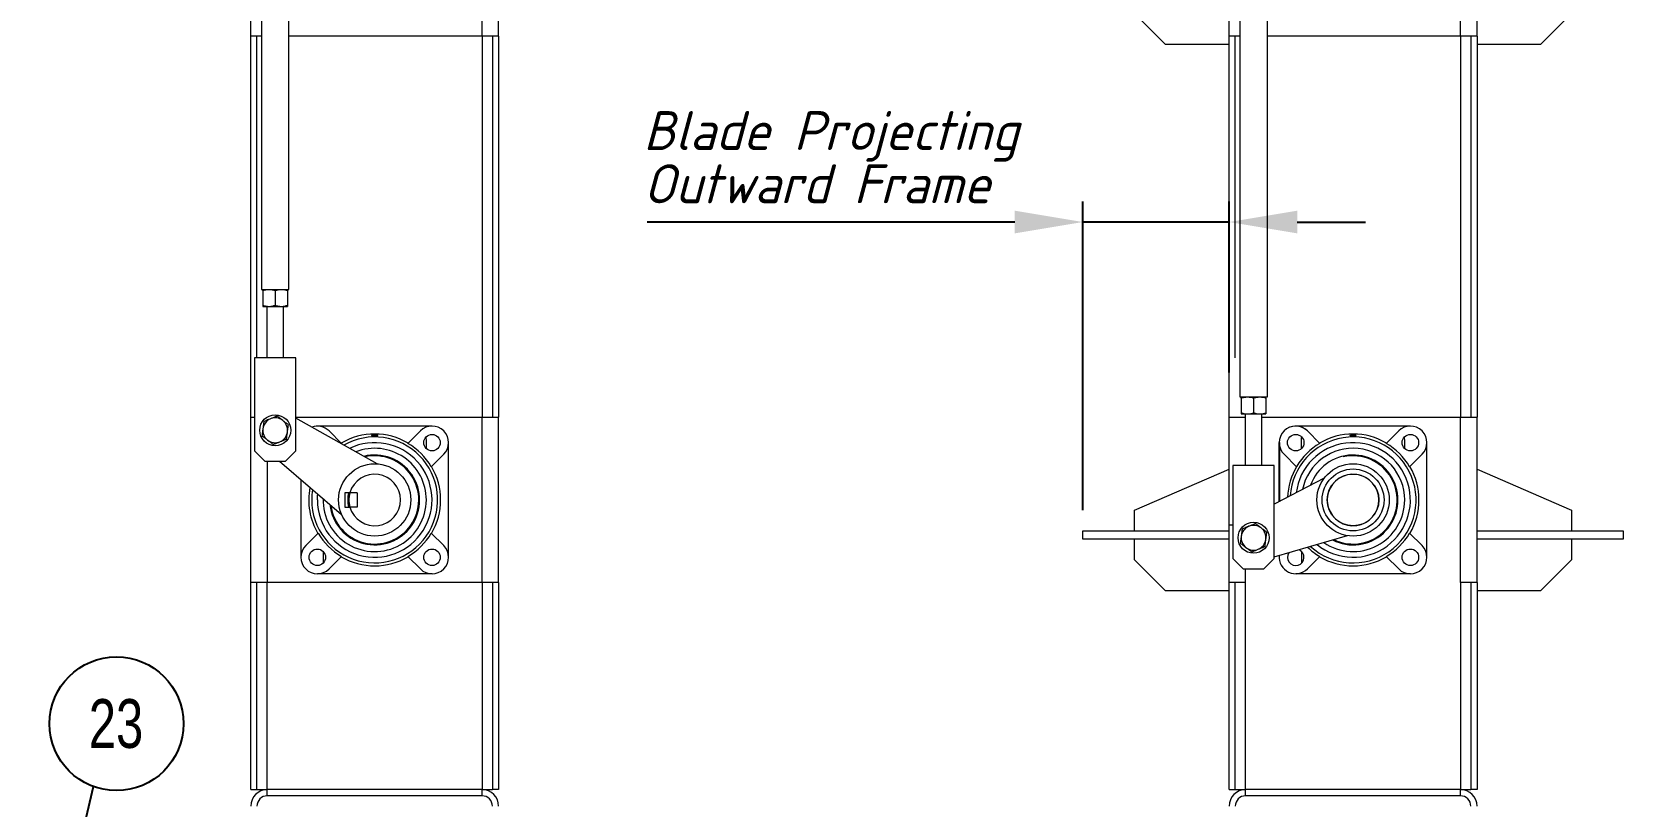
# Model space of a CAD drawing. Header units: millimetres. Extents: x -3124 to 13554, y -5049 to 691.
# Drawn here: x -32 to 1509, y -1491 to -741 of the extents above; entities that cross this region are included whole.
import ezdxf

# ---------------------------------------------------------------- set-up
doc = ezdxf.new("R2010")
doc.units = ezdxf.units.MM
doc.layers.add('SHEET', color=179, linetype='Continuous')
doc.styles.add('GOST-2.304_Type-B_italic', font='GOST Common Italic.ttf')
doc.styles.add('SLDTEXTSTYLE0', font='TXT', dxfattribs={"width": 0.75})
doc.dimstyles.new('SLDDIMSTYLE1', dxfattribs={"dimtxt": 0.18, "dimasz": 3.302, "dimexe": 0, "dimexo": 0.0625, "dimgap": 0, "dimtad": 0, "dimtih": 1, "dimtoh": 1, "dimdec": 0, "dimrnd": 1e-09, "dimzin": 0, "dimdsep": 46, "dimtxsty": 'Standard', "dimsah": 1, "dimcen": 0.09, "dimadec": 0, "dimazin": 0, "dimtfac": 3.302, "dimtdec": 0, "dimtofl": 0, "dimtmove": 0, "dimatfit": 3, "dimfxl": 1, "dimfrac": 2, "dimtolj": 1, "dimtzin": 0, "dimarcsym": 0})

msp = doc.modelspace()

# ---------------------------------------------------------------- linework, layer by layer
at = {"linetype": 'Continuous', "lineweight": 20}
for p, q in [((190.54435, -216.49734), (190.54435, -990.64476)), ((1137.71053, -216.49734), (1137.71053, -1094.73153)), ((217.24431, -990.64476), (217.24431, -376.56847)), ((1164.41049, -1094.73153), (1164.41049, -376.56847)), ((180.22661, -745.49731), (180.22661, -585.49729)), ((404.22661, -745.49731), (404.22661, -585.49729)), ((420.22661, -745.49731), (420.22661, -585.49729)), ((1127.39278, -745.49731), (1127.39278, -585.49729)), ((1351.39278, -745.49731), (1351.39278, -585.49729)), ((1367.39278, -745.49731), (1367.39278, -585.49729)), ((1065.89279, -753.49734), (1035.89279, -723.49734)), ((1458.89279, -723.49734), (1428.89279, -753.49734)), ((190.54435, -745.49731), (180.22661, -745.49731)), ((180.22661, -1114.49731), (180.22661, -745.49731)), ((186.22659, -1057.04475), (186.22659, -745.49731)), ((404.22661, -745.49731), (217.24431, -745.49731)), ((420.22661, -745.49731), (404.22661, -745.49731)), ((404.22661, -745.49731), (404.22661, -1114.49731)), ((414.2266, -745.49731), (414.2266, -1114.49731)), ((420.22661, -745.49731), (420.22661, -1114.49731)), ((1127.39278, -753.49734), (1065.89279, -753.49734)), ((1137.71053, -745.49731), (1127.39278, -745.49731)), ((1127.39278, -1114.49731), (1127.39278, -745.49731)), ((1133.39277, -1057.04475), (1133.39277, -745.49731)), ((1351.39278, -745.49731), (1164.41049, -745.49731)), ((1367.39278, -745.49731), (1351.39278, -745.49731)), ((1351.39278, -745.49731), (1351.39278, -1114.49731)), ((1361.39277, -745.49731), (1361.39277, -1114.49731)), ((1367.39278, -745.49731), (1367.39278, -1114.49731)), ((1428.89279, -753.49734), (1367.39278, -753.49734)), ((190.54435, -990.64476), (217.24431, -990.64476)), ((191.89434, -991.71651), (191.89434, -1005.97293)), ((203.89436, -991.71651), (203.89436, -1005.97293)), ((215.89433, -991.71651), (215.89433, -1005.97293)), ((191.89434, -1007.04474), (197.89432, -1007.04474)), ((195.89435, -1007.04474), (195.89435, -1057.04475)), ((197.89432, -1007.04474), (209.89435, -1007.04474)), ((209.89435, -1007.04474), (215.89433, -1007.04474)), ((211.89432, -1057.04475), (211.89432, -1007.04474)), ((183.89432, -1057.04475), (183.89432, -1147.04472)), ((223.89434, -1057.04475), (183.89432, -1057.04475)), ((223.89434, -1147.04472), (223.89434, -1057.04475)), ((1137.71053, -1094.73153), (1164.41049, -1094.73153)), ((1139.06051, -1095.80328), (1139.06051, -1110.0597)), ((1151.06054, -1095.80328), (1151.06054, -1110.0597)), ((1163.0605, -1095.80328), (1163.0605, -1110.0597)), ((180.22661, -1274.4973), (180.22661, -1114.49731)), ((180.22661, -1114.49731), (183.89432, -1114.49731)), ((223.89434, -1114.49731), (404.22661, -1114.49731)), ((302.66641, -1159.58247), (223.89434, -1115.33922)), ((355.72661, -1122.99729), (244.72664, -1122.99729)), ((404.22661, -1274.4973), (404.22661, -1114.49731)), ((404.22661, -1114.49731), (420.22661, -1114.49731)), ((420.22661, -1274.4973), (420.22661, -1114.49731)), ((1127.39278, -1274.4973), (1127.39278, -1114.49731)), ((1127.39278, -1114.49731), (1143.06052, -1114.49731)), ((1139.06051, -1111.13151), (1145.06049, -1111.13151)), ((1143.06052, -1111.13151), (1143.06052, -1161.13152)), ((1145.06049, -1111.13151), (1157.06052, -1111.13151)), ((1157.06052, -1111.13151), (1163.0605, -1111.13151)), ((1159.06049, -1161.13152), (1159.06049, -1111.13151)), ((1159.06049, -1114.49731), (1351.39278, -1114.49731)), ((1302.89278, -1122.99729), (1191.89282, -1122.99729)), ((1351.39278, -1274.4973), (1351.39278, -1114.49731)), ((1351.39278, -1114.49731), (1367.39278, -1114.49731)), ((1367.39278, -1274.4973), (1367.39278, -1114.49731)), ((256.04032, -1127.68358), (268.08117, -1139.72444)), ((268.08117, -1139.72444), (267.70584, -1139.94646)), ((344.4129, -1127.68358), (332.37208, -1139.72444)), ((350.22662, -1144.80681), (350.22662, -1136.78033)), ((371.72661, -1249.99732), (371.72661, -1138.99732)), ((1197.3928, -1144.80681), (1197.3928, -1136.78033)), ((1203.20649, -1127.68358), (1215.24735, -1139.72444)), ((1203.20652, -1127.68358), (1215.24735, -1139.72444)), ((1215.24735, -1139.72444), (1214.87201, -1139.94646)), ((1291.57908, -1127.68358), (1279.53825, -1139.72444)), ((1297.39279, -1144.80681), (1297.39279, -1136.78033)), ((1318.89278, -1249.99732), (1318.89278, -1138.99732)), ((183.89432, -1147.04472), (193.89431, -1157.04471)), ((213.89435, -1157.04471), (223.89434, -1147.04472)), ((354.99949, -1162.35185), (367.04032, -1150.311)), ((1192.61993, -1162.35185), (1180.57911, -1150.311)), ((1302.16567, -1162.35185), (1314.20649, -1150.311)), ((193.89431, -1157.04471), (213.89435, -1157.04471)), ((196.22664, -1157.04471), (196.22664, -1274.4973)), ((208.11527, -1157.04471), (268.25188, -1208.73159)), ((1035.89279, -1204.49731), (1127.39278, -1164.83787)), ((1131.0605, -1161.13152), (1131.0605, -1251.13149)), ((1171.06052, -1161.13152), (1131.0605, -1161.13152)), ((1171.06052, -1251.13149), (1171.06052, -1161.13152)), ((1367.39278, -1164.83787), (1458.89279, -1204.49731)), ((228.72661, -1174.75999), (228.72661, -1249.99732)), ((1219.45953, -1173.40865), (1171.06052, -1198.73731)), ((276.22662, -1187.49732), (271.4266, -1187.49732)), ((271.4266, -1187.49732), (271.4266, -1201.49732)), ((271.4266, -1201.49732), (276.22662, -1201.49732)), ((283.22659, -1187.49732), (276.22662, -1187.49732)), ((283.22659, -1201.49732), (276.22662, -1201.49732)), ((283.22659, -1187.49732), (283.22659, -1201.49732)), ((1035.89279, -1224.49731), (1035.89279, -1204.49731)), ((1458.89279, -1204.49731), (1458.89279, -1224.49731)), ((245.45376, -1226.64276), (233.41291, -1238.68361)), ((354.99949, -1226.64276), (367.04032, -1238.68361)), ((985.89279, -1232.49731), (985.89279, -1224.49731)), ((985.89279, -1224.49731), (1127.39278, -1224.49731)), ((1127.39278, -1218.58408), (1131.0605, -1218.58408)), ((1171.06052, -1249.72652), (1241.88319, -1229.06092)), ((1302.16567, -1226.64276), (1314.20649, -1238.68361)), ((1367.39278, -1224.49731), (1508.89279, -1224.49731)), ((1508.89279, -1224.49731), (1508.89279, -1232.49731)), ((250.2266, -1244.18783), (250.2266, -1252.21428)), ((1127.39278, -1232.49731), (985.89279, -1232.49731)), ((1035.89279, -1252.49731), (1035.89279, -1232.49731)), ((1197.39277, -1244.18783), (1197.39277, -1252.21428)), ((1508.89279, -1232.49731), (1367.39278, -1232.49731)), ((1458.89279, -1232.49731), (1458.89279, -1252.49731)), ((256.04032, -1261.31102), (268.08117, -1249.27017)), ((332.37208, -1249.27017), (344.4129, -1261.31102)), ((1065.89279, -1282.49731), (1035.89279, -1252.49731)), ((1131.0605, -1251.13149), (1141.06049, -1261.13148)), ((1141.06049, -1261.13148), (1161.06053, -1261.13148)), ((1143.39282, -1474.9973), (1143.39282, -1261.13148)), ((1161.06053, -1261.13148), (1171.06052, -1251.13149)), ((1203.20649, -1261.31102), (1215.24735, -1249.27017)), ((1279.53825, -1249.27017), (1291.57908, -1261.31102)), ((1458.89279, -1252.49731), (1428.89279, -1282.49731)), ((196.22664, -1274.4973), (180.22661, -1274.4973)), ((180.22661, -1474.9973), (180.22661, -1274.4973)), ((186.22659, -1474.9973), (186.22659, -1274.4973)), ((404.22661, -1274.4973), (196.22664, -1274.4973)), ((196.22664, -1474.9973), (196.22664, -1274.4973)), ((355.72661, -1265.99732), (244.72664, -1265.99732)), ((420.22661, -1274.4973), (404.22661, -1274.4973)), ((404.22661, -1274.4973), (404.22661, -1474.9973)), ((414.2266, -1274.4973), (414.2266, -1474.9973)), ((420.22661, -1274.4973), (420.22661, -1474.9973)), ((1143.39282, -1274.4973), (1127.39278, -1274.4973)), ((1127.39278, -1474.9973), (1127.39278, -1274.4973)), ((1133.39277, -1474.9973), (1133.39277, -1274.4973)), ((1302.89278, -1265.99732), (1191.89282, -1265.99732)), ((1367.39278, -1274.4973), (1351.39278, -1274.4973)), ((1351.39278, -1274.4973), (1351.39278, -1474.9973)), ((1361.39277, -1274.4973), (1361.39277, -1474.9973)), ((1367.39278, -1274.4973), (1367.39278, -1474.9973)), ((1127.39278, -1282.49731), (1065.89279, -1282.49731)), ((1428.89279, -1282.49731), (1367.39278, -1282.49731)), ((180.22661, -1474.9973), (186.22659, -1474.9973)), ((186.22659, -1474.9973), (196.22664, -1474.9973)), ((196.22664, -1480.9973), (196.22664, -1474.9973)), ((404.22661, -1474.9973), (196.22664, -1474.9973)), ((404.22661, -1480.9973), (404.22661, -1474.9973)), ((404.22661, -1474.9973), (414.2266, -1474.9973)), ((420.22661, -1474.9973), (414.2266, -1474.9973)), ((1127.39278, -1474.9973), (1133.39277, -1474.9973)), ((1133.39277, -1474.9973), (1143.39282, -1474.9973)), ((1143.39282, -1480.9973), (1143.39282, -1474.9973)), ((1351.39278, -1474.9973), (1143.39282, -1474.9973)), ((1351.39278, -1480.9973), (1351.39278, -1474.9973)), ((1351.39278, -1474.9973), (1361.39277, -1474.9973)), ((1367.39278, -1474.9973), (1361.39277, -1474.9973)), ((404.22661, -1480.9973), (196.22664, -1480.9973)), ((1351.39278, -1480.9973), (1143.39282, -1480.9973))]:
    msp.add_line(p, q, dxfattribs=at)
for p, q in [((985.89279, -1204.49731), (985.89279, -905.40776)), ((1127.39278, -1070.97408), (1127.39278, -905.40776)), ((919.85279, -925.40776), (564.02254, -925.40776)), ((1127.39278, -925.40776), (985.89279, -925.40776)), ((1193.43278, -925.40776), (1259.47278, -925.40776)), ((1175.89281, -1138.99732), (1175.89281, -1196.20842))]:
    msp.add_line(p, q)
at = {"linetype": 'Continuous', "lineweight": 20, "flags": 128}
for points in [[(350.22662, -1136.78033), (350.04027, -1134.4232), (349.87332, -1133.54397)], [(1197.3928, -1136.78033), (1197.57916, -1134.4232), (1197.74611, -1133.54397)], [(1297.39279, -1136.78033), (1297.20644, -1134.4232), (1297.03949, -1133.54397)], [(244.74447, -1194.49732), (244.91988, -1190.08926), (245.03975, -1188.78097)], [(250.2266, -1252.21428), (250.41299, -1254.57144), (250.57994, -1255.45067)], [(1197.39277, -1252.21428), (1197.57916, -1254.57144), (1197.74611, -1255.45067)]]:
    msp.add_lwpolyline(points, dxfattribs=at)
at = {"linetype": 'Continuous', "lineweight": 20}
for centre, radius in [((203.89434, -1127.04473), 15), ((355.72662, -1138.99732), 8), ((1191.89281, -1138.99732), 8), ((1302.89279, -1138.99732), 8), ((300.22662, -1194.49731), 35), ((1247.39279, -1194.49731), 35), ((1247.39279, -1194.49731), 30), ((1247.39279, -1194.49731), 25), ((1151.06051, -1231.1315), 15), ((244.72662, -1249.99731), 8), ((355.72662, -1249.99731), 8), ((1302.89279, -1249.99731), 8)]:
    msp.add_circle(centre, radius, dxfattribs=at)
for centre, radius, start, end in [((203.89434, -1127.04473), 12, 112.44828085, 172.44828085), ((203.89434, -1127.04473), 12, 52.44828085, 112.44828085), ((203.89434, -1127.04473), 12, 352.44828085, 52.44828085), ((244.72662, -1138.99732), 16, 45, 110.01680005), ((355.72662, -1138.99732), 16, 315, 135), ((1191.89281, -1138.99732), 16, 45, 225), ((1191.89279, -1138.99732), 16, 45, 110.01680005), ((1302.89279, -1138.99732), 16, 315, 135), ((203.89434, -1127.04473), 12, 172.44828085, 232.44828085), ((203.89434, -1127.04473), 12, 232.44828085, 292.44828085), ((203.89434, -1127.04473), 12, 292.44828085, 352.44828085), ((300.22662, -1194.49731), 60.98467, 180, 119.42940798), ((300.22662, -1194.49731), 55.48215, 180, 115.91370118), ((300.22662, -1194.49731), 63.825, 59.51807835, 120.48192165), ((300.23129, -1146.97852), 14.6731, 83.37960208, 97.04112736), ((300.22661, -1152.78974), 21.08312, 85.77864606, 94.22135394), ((300.22662, -1194.49731), 63.50903, 30.40809331, 59.59190669), ((1247.39281, -1194.49731), 63.50903, 120.40809331, 177.74716467), ((1247.39279, -1194.49731), 60.98467, 227.51625263, 176.3750906), ((1247.39279, -1194.49731), 55.48215, 231.03195811, 172.8593881), ((1247.39279, -1194.49731), 63.825, 59.51807835, 120.48192165), ((1247.39746, -1146.97852), 14.6731, 83.37960208, 97.04112736), ((1247.39278, -1152.78974), 21.08312, 85.77864606, 94.22135394), ((1247.39279, -1194.49731), 63.50903, 30.40809331, 59.59190669), ((300.22662, -1194.49731), 43.50575, 185.97197447, 104.02802553), ((300.22662, -1194.49731), 42.70075, 187.12867341, 102.87132659), ((300.22662, -1194.49731), 50, 0, 111.42674296), ((1247.39279, -1194.49731), 50, 0, 168.37243593), ((1247.39279, -1194.49731), 43.50575, 242.91762821, 160.97373043), ((1247.39279, -1194.49731), 42.70075, 244.07432649, 102.87132659), ((300.22662, -1194.49731), 25, 196.26020471, 163.73979529), ((300.22662, -1194.49731), 63.825, 329.51807835, 30.48192165), ((1247.39279, -1194.49731), 25, 196.26020471, 163.73979529), ((1247.39279, -1194.49731), 63.825, 329.51807835, 30.48192165), ((300.22662, -1194.49731), 63.825, 169.03568724, 210.48192165), ((300.22662, -1194.49731), 60.98467, 170.57059202, 180), ((300.22662, -1194.49731), 50, 178.57325704, 0), ((300.22662, -1194.49731), 26.1, 164.44286118, 180), ((300.22662, -1194.49731), 26.1, 180, 195.55713882), ((1247.39279, -1194.49731), 50, 235.51891446, 0), ((300.22662, -1194.49731), 63.50903, 210.40809331, 239.59190669), ((300.22662, -1194.49731), 63.50903, 300.40809331, 329.59190669), ((1151.06051, -1231.1315), 12, 172.44828085, 232.44828085), ((1151.06051, -1231.1315), 12, 112.44828085, 172.44828085), ((1151.06051, -1231.1315), 12, 52.44828085, 112.44828085), ((1151.06051, -1231.1315), 12, 352.44828085, 52.44828085), ((1247.39279, -1194.49731), 63.50903, 300.40809331, 329.59190669), ((244.72662, -1249.99731), 16, 135, 315), ((355.72662, -1249.99731), 16, 225, 45), ((1151.06051, -1231.1315), 12, 232.44828085, 292.44828085), ((1151.06051, -1231.1315), 12, 292.44828085, 352.44828085), ((1191.89279, -1249.99731), 8, 146.63350682, 65.90030198), ((1247.39279, -1194.49731), 63.50903, 226.14416796, 239.59190669), ((1302.89279, -1249.99731), 16, 225, 45), ((300.22662, -1194.49731), 63.825, 239.51807835, 300.48192165), ((1191.89279, -1249.99731), 16, 173.87386945, 315), ((1247.39279, -1194.49731), 63.825, 239.51807835, 300.48192165), ((196.22662, -1490.9973), 16, 90, 180), ((404.22661, -1490.9973), 16, 0, 90), ((1143.39279, -1490.9973), 16, 90, 180), ((1351.39279, -1490.9973), 16, 0, 90), ((196.22662, -1490.9973), 10, 90, 180), ((404.22661, -1490.9973), 10, 0, 90), ((1143.39279, -1490.9973), 10, 90, 180), ((1351.39279, -1490.9973), 10, 0, 90)]:
    msp.add_arc(centre, radius, start, end, dxfattribs=at)
for points, knots in [([(191.89434, -991.71651), (192.86877, -991.41695), (194.83545, -990.81235), (196.86855, -990.70096), (197.89432, -990.64476)], [0, 0, 0, 0, 0.4954660361, 1, 1, 1, 1]), ([(191.89434, -991.71651), (191.89434, -991.55472), (191.89434, -990.92653), (191.89434, -990.76482), (191.89434, -990.64476)], [0, 0, 0, 0, 0.257546724, 1, 1, 1, 1]), ([(197.89432, -990.64476), (198.03658, -990.64602), (199.11373, -990.65556), (201.14415, -990.88988), (202.97204, -991.43929), (203.89436, -991.71651)], [0, 0, 0, 0, 0.070098347, 0.5307898791, 1, 1, 1, 1]), ([(203.89436, -991.71651), (204.86878, -991.41695), (206.83549, -990.81233), (208.86856, -990.70096), (209.89435, -990.64476)], [0, 0, 0, 0, 0.49545045613, 1, 1, 1, 1]), ([(209.89435, -990.64476), (210.03658, -990.64602), (211.11369, -990.65556), (213.14423, -990.88988), (214.97205, -991.43929), (215.89433, -991.71651)], [0, 0, 0, 0, 0.07009035, 0.5307848914, 1, 1, 1, 1]), ([(215.89433, -991.71651), (215.89433, -991.55472), (215.89433, -990.92653), (215.89433, -990.76482), (215.89433, -990.64476)], [0, 0, 0, 0, 0.257546724, 1, 1, 1, 1]), ([(191.89434, -1005.97293), (192.86877, -1006.27249), (194.83545, -1006.87708), (196.86855, -1006.98852), (197.89432, -1007.04474)], [0, 0, 0, 0, 0.49546568754, 1, 1, 1, 1]), ([(191.89434, -1005.97293), (191.89434, -1006.13472), (191.89434, -1006.76291), (191.89434, -1006.92465), (191.89434, -1007.04474)], [0, 0, 0, 0, 0.2575464652, 1, 1, 1, 1]), ([(197.89432, -1007.04474), (198.03658, -1007.04346), (199.11372, -1007.03376), (201.14416, -1006.79971), (202.97205, -1006.2502), (203.89436, -1005.97293)], [0, 0, 0, 0, 0.07009836384, 0.53078851489, 1, 1, 1, 1]), ([(203.89436, -1005.97293), (204.86878, -1006.27249), (206.8355, -1006.8771), (208.86856, -1006.98852), (209.89435, -1007.04474)], [0, 0, 0, 0, 0.4954501076, 1, 1, 1, 1]), ([(209.89435, -1007.04474), (210.03658, -1007.04346), (211.11368, -1007.03376), (213.14424, -1006.79971), (214.97205, -1006.2502), (215.89433, -1005.97293)], [0, 0, 0, 0, 0.0700903668, 0.5307835273, 1, 1, 1, 1]), ([(215.89433, -1005.97293), (215.89433, -1006.13472), (215.89433, -1006.76291), (215.89433, -1006.92465), (215.89433, -1007.04474)], [0, 0, 0, 0, 0.2575464652, 1, 1, 1, 1]), ([(1139.06051, -1095.80328), (1140.03494, -1095.50372), (1142.00162, -1094.89912), (1144.03473, -1094.78773), (1145.06049, -1094.73153)], [0, 0, 0, 0, 0.4954660361, 1, 1, 1, 1]), ([(1139.06051, -1095.80328), (1139.06051, -1095.64149), (1139.06051, -1095.0133), (1139.06051, -1094.85159), (1139.06051, -1094.73153)], [0, 0, 0, 0, 0.257546724, 1, 1, 1, 1]), ([(1145.06049, -1094.73153), (1145.20275, -1094.73279), (1146.2799, -1094.74233), (1148.31032, -1094.97665), (1150.13822, -1095.52606), (1151.06054, -1095.80328)], [0, 0, 0, 0, 0.070098347, 0.5307898791, 1, 1, 1, 1]), ([(1151.06054, -1095.80328), (1152.03495, -1095.50372), (1154.00167, -1094.8991), (1156.03473, -1094.78773), (1157.06052, -1094.73153)], [0, 0, 0, 0, 0.49545045613, 1, 1, 1, 1]), ([(1157.06052, -1094.73153), (1157.20275, -1094.73279), (1158.27986, -1094.74233), (1160.3104, -1094.97665), (1162.13822, -1095.52606), (1163.0605, -1095.80328)], [0, 0, 0, 0, 0.07009035, 0.5307848914, 1, 1, 1, 1]), ([(1163.0605, -1095.80328), (1163.0605, -1095.64149), (1163.0605, -1095.0133), (1163.0605, -1094.85159), (1163.0605, -1094.73153)], [0, 0, 0, 0, 0.257546724, 1, 1, 1, 1]), ([(192.90893, -1118.59954), (192.76106, -1119.71496), (192.46262, -1121.96623), (192.15408, -1124.29348), (191.99841, -1125.46766)], [0, 0, 0, 0, 0.49546374991, 1, 1, 1, 1]), ([(199.31214, -1115.95405), (198.80869, -1116.16206), (196.64202, -1117.05726), (194.53011, -1117.92977), (192.90893, -1118.59954)], [0, 0, 0, 0, 0.2323627422, 1, 1, 1, 1]), ([(205.71535, -1113.30849), (205.2739, -1113.49089), (204.01434, -1114.01131), (201.88131, -1114.89254), (200.17229, -1115.59866), (199.31214, -1115.95405)], [0, 0, 0, 0, 0.21136422638, 0.60307604257, 1, 1, 1, 1]), ([(211.20809, -1117.53107), (211.07788, -1117.43097), (210.09189, -1116.67306), (208.23291, -1115.24391), (206.55965, -1113.95757), (205.71535, -1113.30849)], [0, 0, 0, 0, 0.0700965471, 0.53078228519, 1, 1, 1, 1]), ([(216.70078, -1121.7537), (215.80874, -1121.06791), (214.00833, -1119.68378), (212.14714, -1118.25297), (211.20809, -1117.53107)], [0, 0, 0, 0, 0.4954629032, 1, 1, 1, 1]), ([(215.79026, -1128.62176), (215.81183, -1128.45895), (215.97521, -1127.2261), (216.28343, -1124.90162), (216.56082, -1122.80939), (216.70078, -1121.7537)], [0, 0, 0, 0, 0.0700978063, 0.53078954197, 1, 1, 1, 1]), ([(1139.06051, -1110.0597), (1140.03494, -1110.35925), (1142.00163, -1110.96385), (1144.03473, -1111.07529), (1145.06049, -1111.13151)], [0, 0, 0, 0, 0.49546568754, 1, 1, 1, 1]), ([(1139.06051, -1110.0597), (1139.06051, -1110.22149), (1139.06051, -1110.84968), (1139.06051, -1111.01142), (1139.06051, -1111.13151)], [0, 0, 0, 0, 0.2575464652, 1, 1, 1, 1]), ([(1145.06049, -1111.13151), (1145.20275, -1111.13023), (1146.27989, -1111.12053), (1148.31033, -1110.88648), (1150.13822, -1110.33697), (1151.06054, -1110.0597)], [0, 0, 0, 0, 0.07009836384, 0.53078851489, 1, 1, 1, 1]), ([(1151.06054, -1110.0597), (1152.03495, -1110.35925), (1154.00167, -1110.96387), (1156.03474, -1111.07529), (1157.06052, -1111.13151)], [0, 0, 0, 0, 0.4954501076, 1, 1, 1, 1]), ([(1157.06052, -1111.13151), (1157.20275, -1111.13023), (1158.27986, -1111.12053), (1160.31041, -1110.88648), (1162.13822, -1110.33697), (1163.0605, -1110.0597)], [0, 0, 0, 0, 0.0700903668, 0.5307835273, 1, 1, 1, 1]), ([(1163.0605, -1110.0597), (1163.0605, -1110.22149), (1163.0605, -1110.84968), (1163.0605, -1111.01142), (1163.0605, -1111.13151)], [0, 0, 0, 0, 0.2575464652, 1, 1, 1, 1]), ([(191.99841, -1125.46766), (191.97683, -1125.63048), (191.81346, -1126.86333), (191.50523, -1129.18782), (191.22785, -1131.28007), (191.08789, -1132.33579)], [0, 0, 0, 0, 0.0700972324, 0.5307851965, 1, 1, 1, 1]), ([(191.08789, -1132.33579), (191.97993, -1133.02155), (193.78036, -1134.40566), (195.64157, -1135.83646), (196.58064, -1136.55836)], [0, 0, 0, 0, 0.4954570416, 1, 1, 1, 1]), ([(196.58064, -1136.55836), (196.71085, -1136.65847), (197.69675, -1137.41648), (199.55577, -1138.84557), (201.22902, -1140.13187), (202.07332, -1140.78093)], [0, 0, 0, 0, 0.07010217398, 0.53078424252, 1, 1, 1, 1]), ([(202.07332, -1140.78093), (203.6945, -1140.11116), (205.80641, -1139.23865), (207.97308, -1138.34345), (208.47653, -1138.13544)], [0, 0, 0, 0, 0.7676372578, 1, 1, 1, 1]), ([(208.47653, -1138.13544), (209.32463, -1137.78504), (211.03362, -1137.07895), (213.16713, -1136.19749), (214.43829, -1135.67228), (214.87974, -1135.48989)], [0, 0, 0, 0, 0.3913656336, 0.7886362027, 1, 1, 1, 1]), ([(214.87974, -1135.48989), (215.02761, -1134.37448), (215.32606, -1132.12321), (215.63459, -1129.79596), (215.79026, -1128.62176)], [0, 0, 0, 0, 0.4954554644, 1, 1, 1, 1]), ([(298.68297, -1132.43473), (298.5736, -1132.42776), (298.19352, -1132.40355), (297.66971, -1132.3414), (297.29003, -1132.23449), (297.24101, -1132.10051), (297.54135, -1131.95573), (298.0689, -1131.83726), (298.51132, -1131.78363), (298.67469, -1131.76382)], [0, 0, 0, 0, 0.0653949079, 0.2272488513, 0.392759137, 0.5614401721, 0.7315624138, 0.9008796136, 1, 1, 1, 1]), ([(298.67469, -1131.76382), (298.76208, -1131.75537), (299.14232, -1131.71861), (299.90212, -1131.68205), (300.90973, -1131.69061), (301.49629, -1131.74004), (301.77854, -1131.76382)], [0, 0, 0, 0, 0.0925537945, 0.4027156778, 0.7125858972, 1, 1, 1, 1]), ([(301.77025, -1132.43473), (301.58927, -1132.44303), (301.1094, -1132.46502), (300.22515, -1132.47585), (299.34187, -1132.46497), (298.86318, -1132.443), (298.68297, -1132.43473)], [0, 0, 0, 0, 0.1887860073, 0.5005443134, 0.8119762374, 1, 1, 1, 1]), ([(301.77854, -1131.76382), (301.98524, -1131.78969), (302.45843, -1131.84889), (302.96688, -1131.97476), (303.22377, -1132.11678), (303.13617, -1132.24901), (302.70728, -1132.35509), (302.17442, -1132.4101), (301.82976, -1132.4311), (301.77025, -1132.43473)], [0, 0, 0, 0, 0.1266093305, 0.2898310118, 0.4566840457, 0.6261552146, 0.7962763413, 0.9648256504, 1, 1, 1, 1]), ([(1245.84914, -1132.43473), (1245.73977, -1132.42776), (1245.35969, -1132.40355), (1244.83588, -1132.3414), (1244.45621, -1132.23449), (1244.40718, -1132.10051), (1244.70753, -1131.95573), (1245.23507, -1131.83726), (1245.67749, -1131.78363), (1245.84086, -1131.76382)], [0, 0, 0, 0, 0.0653949079, 0.2272488513, 0.392759137, 0.5614401721, 0.7315624138, 0.9008796136, 1, 1, 1, 1]), ([(1245.84086, -1131.76382), (1245.92825, -1131.75537), (1246.30849, -1131.71861), (1247.06829, -1131.68205), (1248.0759, -1131.69061), (1248.66246, -1131.74004), (1248.94471, -1131.76382)], [0, 0, 0, 0, 0.0925537945, 0.4027156778, 0.7125858972, 1, 1, 1, 1]), ([(1248.93643, -1132.43473), (1248.75544, -1132.44303), (1248.27558, -1132.46502), (1247.39132, -1132.47585), (1246.50804, -1132.46497), (1246.02935, -1132.443), (1245.84914, -1132.43473)], [0, 0, 0, 0, 0.1887860073, 0.5005443134, 0.8119762374, 1, 1, 1, 1]), ([(1248.94471, -1131.76382), (1249.15142, -1131.78969), (1249.6246, -1131.84889), (1250.13306, -1131.97476), (1250.38994, -1132.11678), (1250.30234, -1132.24901), (1249.87345, -1132.35509), (1249.3406, -1132.4101), (1248.99593, -1132.4311), (1248.93643, -1132.43473)], [0, 0, 0, 0, 0.1266093305, 0.2898310118, 0.4566840457, 0.6261552146, 0.7962763413, 0.9648256504, 1, 1, 1, 1]), ([(276.22662, -1187.49732), (276.20433, -1187.5716), (276.15975, -1187.7201), (275.8522, -1188.87371), (275.50529, -1190.59691), (275.24734, -1192.7969), (275.19907, -1195.17072), (275.36863, -1197.42782), (275.68563, -1199.37165), (276.02696, -1200.80662), (276.2081, -1201.43366), (276.22241, -1201.48282), (276.22662, -1201.49732)], [0, 0, 0, 0, 0.1044709247, 0.2088428675, 0.3158196337, 0.4246644875, 0.5307517284, 0.6339168926, 0.738209099, 0.8460166875, 0.9545785234, 1, 1, 1, 1]), ([(1223.3928, -1187.49732), (1223.3705, -1187.5716), (1223.32592, -1187.7201), (1223.01837, -1188.87371), (1222.67146, -1190.59691), (1222.41351, -1192.7969), (1222.36524, -1195.17072), (1222.5348, -1197.42782), (1222.8518, -1199.37165), (1223.19313, -1200.80662), (1223.37428, -1201.43366), (1223.38858, -1201.48282), (1223.3928, -1201.49732)], [0, 0, 0, 0, 0.1044709247, 0.2088428675, 0.3158196337, 0.4246644875, 0.5307517284, 0.6339168926, 0.738209099, 0.8460166875, 0.9545785234, 1, 1, 1, 1]), ([(1139.16458, -1229.55443), (1139.14301, -1229.71725), (1138.97963, -1230.9501), (1138.6714, -1233.27459), (1138.39402, -1235.36684), (1138.25406, -1236.42256)], [0, 0, 0, 0, 0.0700972324, 0.5307851965, 1, 1, 1, 1]), ([(1140.0751, -1222.68631), (1139.92724, -1223.80173), (1139.62879, -1226.053), (1139.32025, -1228.38025), (1139.16458, -1229.55443)], [0, 0, 0, 0, 0.49546374991, 1, 1, 1, 1]), ([(1146.47831, -1220.04082), (1145.97486, -1220.24883), (1143.80819, -1221.14403), (1141.69628, -1222.01654), (1140.0751, -1222.68631)], [0, 0, 0, 0, 0.2323627422, 1, 1, 1, 1]), ([(1152.88152, -1217.39526), (1152.44007, -1217.57766), (1151.18051, -1218.09808), (1149.04748, -1218.97931), (1147.33847, -1219.68543), (1146.47831, -1220.04082)], [0, 0, 0, 0, 0.21136422638, 0.60307604257, 1, 1, 1, 1]), ([(1158.37426, -1221.61783), (1158.24405, -1221.51774), (1157.25807, -1220.75983), (1155.39908, -1219.33068), (1153.72582, -1218.04434), (1152.88152, -1217.39526)], [0, 0, 0, 0, 0.0700965471, 0.53078228519, 1, 1, 1, 1]), ([(1163.86695, -1225.84047), (1162.97492, -1225.15468), (1161.17451, -1223.77055), (1159.31331, -1222.33973), (1158.37426, -1221.61783)], [0, 0, 0, 0, 0.4954629032, 1, 1, 1, 1]), ([(1162.95643, -1232.70853), (1162.97801, -1232.54572), (1163.14138, -1231.31286), (1163.4496, -1228.98839), (1163.72699, -1226.89616), (1163.86695, -1225.84047)], [0, 0, 0, 0, 0.0700978063, 0.53078954197, 1, 1, 1, 1]), ([(1138.25406, -1236.42256), (1139.1461, -1237.10832), (1140.94653, -1238.49243), (1142.80774, -1239.92323), (1143.74681, -1240.64513)], [0, 0, 0, 0, 0.4954570416, 1, 1, 1, 1]), ([(1143.74681, -1240.64513), (1143.87702, -1240.74524), (1144.86293, -1241.50325), (1146.72194, -1242.93234), (1148.39519, -1244.21864), (1149.2395, -1244.8677)], [0, 0, 0, 0, 0.07010217398, 0.53078424252, 1, 1, 1, 1]), ([(1149.2395, -1244.8677), (1150.86067, -1244.19793), (1152.97258, -1243.32542), (1155.13925, -1242.43022), (1155.6427, -1242.22221)], [0, 0, 0, 0, 0.7676372578, 1, 1, 1, 1]), ([(1155.6427, -1242.22221), (1156.4908, -1241.87181), (1158.1998, -1241.16572), (1160.3333, -1240.28426), (1161.60447, -1239.75905), (1162.04591, -1239.57665)], [0, 0, 0, 0, 0.3913656336, 0.7886362027, 1, 1, 1, 1]), ([(1162.04591, -1239.57665), (1162.19378, -1238.46125), (1162.49223, -1236.20998), (1162.80076, -1233.88273), (1162.95643, -1232.70853)], [0, 0, 0, 0, 0.4954554644, 1, 1, 1, 1])]:
    msp.add_open_spline(points, degree=3, knots=knots, dxfattribs=at)
for points in [[(919.85279, -914.40109), (919.85279, -936.41443), (985.89279, -925.40776)], [(1193.43278, -914.40109), (1193.43278, -936.41443), (1127.39278, -925.40776)]]:
    msp.add_solid(points)
at = {"layer": 'SHEET', "color": 0}
msp.add_circle((50.25951, -1411.14697), 64.80461, dxfattribs=at)

# ---------------------------------------------------------------- texts
at = {"style": 'GOST-2.304_Type-B_italic'}
for s, p in [('Blade Projecting', (560.30302, -855.69383)), ('Outward Frame', (560.30302, -907.22799))]:
    msp.add_text(s, height=37.6697259, dxfattribs=at).set_placement(p)
at = {"layer": 'SHEET', "color": 0, "insert": (49.78373, -1387.3346), "char_height": 47.25, "attachment_point": 2, "style": 'SLDTEXTSTYLE0'}
msp.add_mtext('23', dxfattribs=at)

# ---------------------------------------------------------------- leaders
at = {"layer": 'SHEET', "color": 0}
msp.add_leader([(-75.93144, -1919.15692), (27.98192, -1472.0021)], dimstyle='SLDDIMSTYLE1', override={"dimasz": 20, "dimldrblk": 'Dot'}, dxfattribs=at)

doc.saveas('drawing.dxf')
